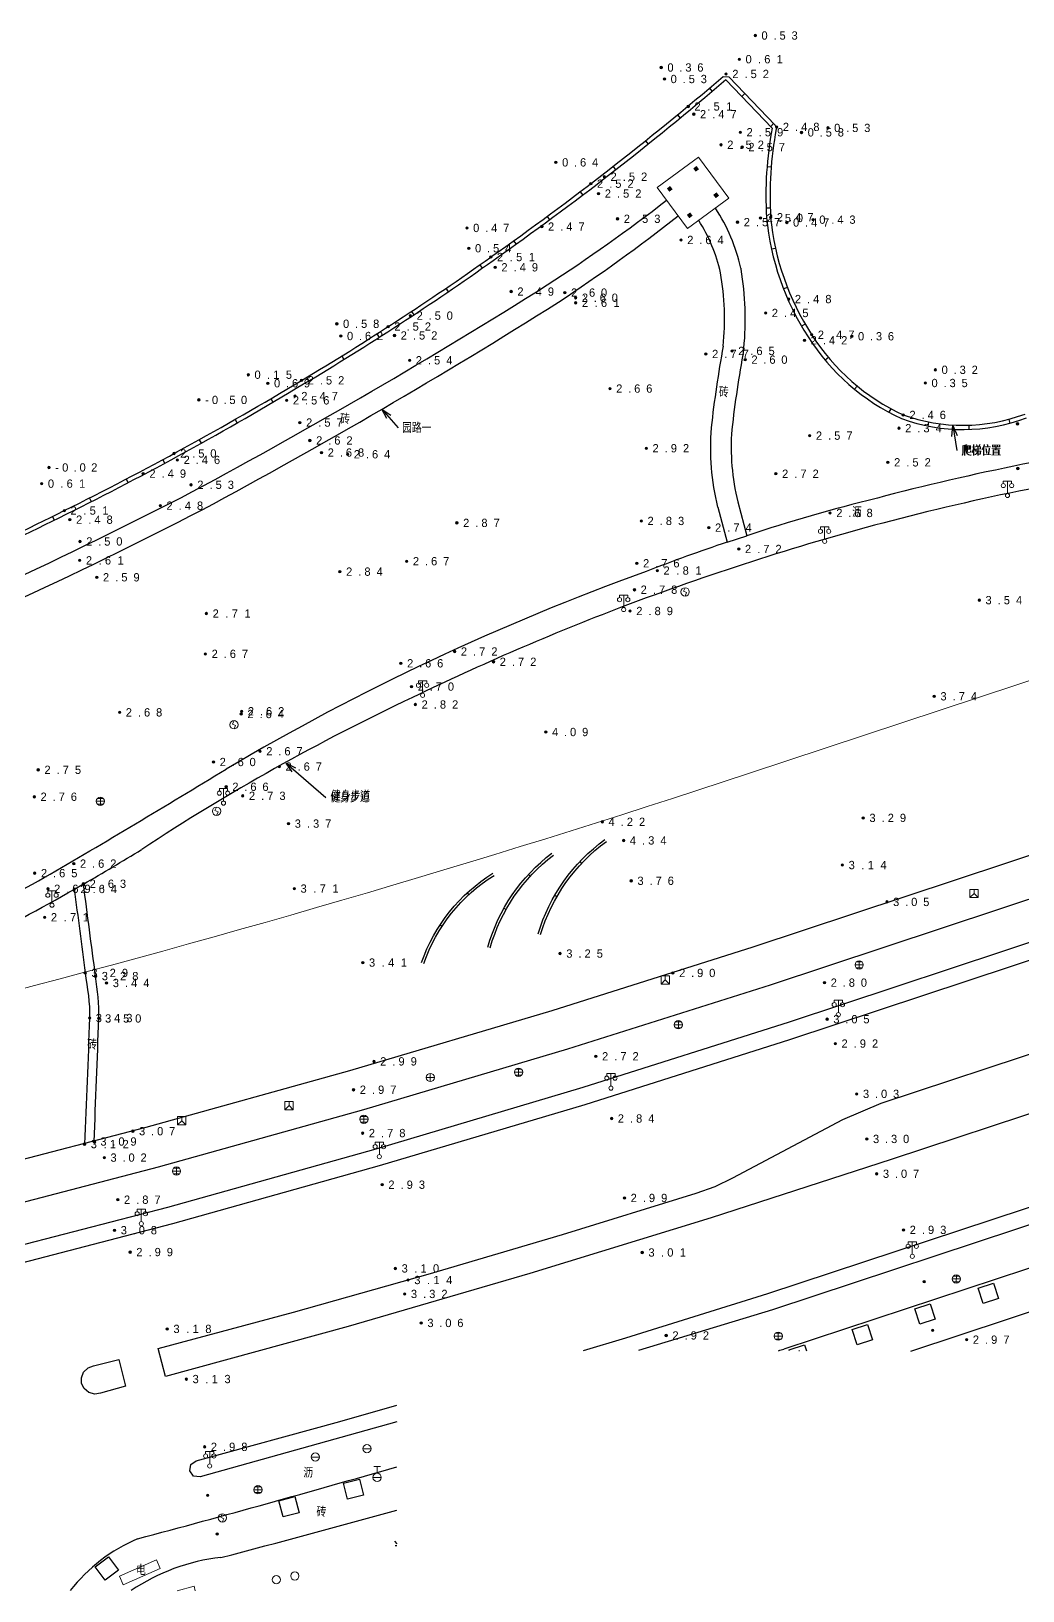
# Model space of a CAD drawing. Header units: metres. Extents: x 342272 to 345188, y 671156 to 672490.
# Drawn here: x 343690.4 to 343810.1, y 671197.2 to 671385.4 of the extents above; entities that cross this region are included whole.
import ezdxf
from ezdxf.enums import TextEntityAlignment as Align

# ---------------------------------------------------------------- set-up
doc = ezdxf.new("R2010")
doc.units = ezdxf.units.M
doc.header["$LTSCALE"] = 0.5
doc.header["$MEASUREMENT"] = 0
doc.layers.add('00-地形', color=251, linetype='Continuous')
doc.layers.add('00-现状标高', color=2, linetype='Continuous', lineweight=0, plot=False)
doc.layers.add('地块线', color=7, linetype='Continuous', lineweight=0, plot=False)
for name, color, linetype, lineweight in [('公共设施纪念物', 8, 'Continuous', 0), ('普通房屋', 8, 'Continuous', 0), ('通讯及其他管线设施', 252, 'Continuous', 0)]:
    doc.layers.add(name, color=color, linetype=linetype, lineweight=lineweight)
doc.styles.add('正等线体2.0', font='MCS_Chinese1.shx', dxfattribs={"height": 2, "bigfont": 'MCS_Chinese1big.shx'})
doc.styles.add('细等线体2.5', font='MCS_Chinese1.shx', dxfattribs={"height": 2.5, "bigfont": 'MCS_Chinese1big.shx'})

# ---------------------------------------------------------------- blocks, each defined once
blk = doc.blocks.new('155210_1')
at = {"layer": '公共设施纪念物', "lineweight": 0}
for p, q in [((-1, 2.9), (-1, 3.5)), ((-1, 3.5), (1, 3.5)), ((0, 0.5), (0, 3.5)), ((1, 3.5), (1, 2.9))]:
    blk.add_line(p, q, dxfattribs=at)
for centre in [(-1, 2.4), (0, 0), (1, 2.4)]:
    blk.add_circle(centre, 0.5, dxfattribs=at)
blk = doc.blocks.new('174201')
at = {"layer": '通讯及其他管线设施', "linetype": 'Continuous', "lineweight": 0}
for p, q in [((-1, 0), (1, 0)), ((-0.7, 0.7), (0.7, 0.7)), ((0, -1), (0, 1)), ((-0.7, -0.7), (0.7, -0.7))]:
    blk.add_line(p, q, dxfattribs=at)
blk.add_circle((0, 0), 1, dxfattribs=at)
blk = doc.blocks.new('174700')
at = {"layer": '通讯及其他管线设施', "linetype": 'Continuous', "lineweight": 0}
for p, q in [((0, 1), (-0.38, 0.18)), ((-0.38, 0.18), (0.38, -0.18)), ((0, -1), (0.38, -0.18))]:
    blk.add_line(p, q, dxfattribs=at)
blk.add_circle((0, 0), 1, dxfattribs=at)
blk = doc.blocks.new('175200')
at = {"layer": '通讯及其他管线设施', "lineweight": 0}
for p, q in [((-1, 0), (1, 0)), ((-0.8, 2.6), (0.8, 2.6)), ((0, 1), (0, 2.6))]:
    blk.add_line(p, q, dxfattribs=at)
blk.add_circle((0, 0), 1, dxfattribs=at)
blk = doc.blocks.new('174100')
at = {"layer": '通讯及其他管线设施', "lineweight": 0}
blk.add_line((-1, 0), (1, 0), dxfattribs=at)
blk.add_circle((0, 0), 1, dxfattribs=at)
blk = doc.blocks.new('174200')
at = {"layer": '通讯及其他管线设施', "lineweight": 0}
for p, q in [((-1, 0), (1, 0)), ((0, 1), (0, -1))]:
    blk.add_line(p, q, dxfattribs=at)
blk.add_circle((0, 0), 1, dxfattribs=at)
blk = doc.blocks.new('174900')
at = {"layer": '通讯及其他管线设施', "lineweight": 0}
blk.add_circle((0, 0), 1, dxfattribs=at)
blk = doc.blocks.new('174602')
at = {"layer": '通讯及其他管线设施', "lineweight": 0}
for p, q in [((-1, 1), (-1, -1)), ((1, 1), (-1, 1)), ((-1, -1), (0, 0)), ((0, 0), (0, 1)), ((0, 0), (1, -1)), ((1, -1), (1, 1)), ((-1, -1), (1, -1))]:
    blk.add_line(p, q, dxfattribs=at)
blk = doc.blocks.new('213400_1')
at = {"layer": '00-现状标高', "linetype": 'Continuous', "lineweight": 0}
h = blk.add_hatch(color=256, dxfattribs=at)
edge = h.paths.add_edge_path()
edge.add_arc((0, 0), 0.3, 0, 360)
blk.add_circle((0, 0), 0.3, dxfattribs=at)

msp = doc.modelspace()

# ---------------------------------------------------------------- hatches: boundary and pattern name
at = {"layer": '00-现状标高', "lineweight": 0}
h = msp.add_hatch(color=256, dxfattribs=at)
edge = h.paths.add_edge_path()
edge.add_arc((343798.14, 671234.51), 0.15, 0, 360)
h = msp.add_hatch(color=256, dxfattribs=at)
edge = h.paths.add_edge_path()
edge.add_arc((343799.17, 671228.64), 0.15, 0, 360)
h = msp.add_hatch(color=256, dxfattribs=at)
edge = h.paths.add_edge_path()
edge.add_arc((343711.67, 671208.73), 0.15, 0, 360)
h = msp.add_hatch(color=256, dxfattribs=at)
edge = h.paths.add_edge_path()
edge.add_arc((343712.81, 671204.08), 0.15, 0, 360)

# ---------------------------------------------------------------- linework, layer by layer
at = {"layer": '00-地形', "lineweight": -3}
for p, q in [((343773.88, 671379.92), (343774.56, 671379.89)), ((343774.56, 671379.89), (343780.18, 671374.05)), ((343772.22, 671378.51), (343772.54, 671378.13)), ((343774.2, 671379.54), (343779.82, 671373.7)), ((343776.52, 671377.86), (343776.16, 671377.51)), ((343768.39, 671375.31), (343768.71, 671374.92)), ((343779.98, 671374.25), (343779.62, 671373.9)), ((343780.18, 671374.05), (343780.31, 671373.61)), ((343764.51, 671372.16), (343764.83, 671371.77)), ((343760.6, 671369.06), (343760.9, 671368.67)), ((343779.69, 671368.99), (343779.19, 671369.03)), ((343756.64, 671366.02), (343756.94, 671365.62)), ((343752.64, 671363.03), (343752.93, 671362.63)), ((343779.57, 671364.05), (343779.07, 671364.03)), ((343779.62, 671362.95), (343779.62, 671362.97)), ((343748.6, 671360.1), (343748.89, 671359.69)), ((343780.21, 671359.19), (343779.73, 671359.08)), ((343744.52, 671357.21), (343744.81, 671356.8)), ((343745.84, 671358.14), (343745.84, 671358.14)), ((343776.02, 671356.79), (343776.03, 671356.73)), ((343776.03, 671356.73), (343776.04, 671356.67)), ((343740.41, 671354.37), (343740.7, 671353.96)), ((343781.64, 671354.48), (343781.17, 671354.3)), ((343736.27, 671351.59), (343736.54, 671351.17)), ((343783.77, 671350.05), (343783.34, 671349.8)), ((343732.08, 671348.87), (343732.35, 671348.45)), ((343784.56, 671348.78), (343784.56, 671348.77)), ((343727.85, 671346.22), (343728.12, 671345.79)), ((343776.38, 671347.05), (343776.36, 671346.94)), ((343776.39, 671347.15), (343776.38, 671347.05)), ((343786.58, 671346.03), (343786.19, 671345.7)), ((343722.99, 671343.26), (343722.99, 671343.27)), ((343723.59, 671343.62), (343723.84, 671343.19)), ((343790.06, 671342.58), (343789.75, 671342.2)), ((343719.3, 671341.06), (343719.55, 671340.63)), ((343714.98, 671338.56), (343715.23, 671338.12)), ((343732.71, 671339.81), (343734.66, 671337.54)), ((343733.29, 671338.65), (343732.71, 671339.81)), ((343732.71, 671339.81), (343733.76, 671339.06)), ((343794.13, 671339.85), (343793.89, 671339.41)), ((343795.62, 671339.09), (343795.58, 671339.11)), ((343808.36, 671338.56), (343808.49, 671338.08)), ((343798.68, 671338.24), (343798.58, 671337.75)), ((343801.5, 671336.51), (343801.6, 671337.8)), ((343801.6, 671337.8), (343802.09, 671334.8)), ((343801.6, 671337.8), (343802.11, 671336.61)), ((343803.54, 671337.84), (343803.55, 671337.34)), ((343710.63, 671336.1), (343710.87, 671335.67)), ((343706.25, 671333.7), (343706.48, 671333.26)), ((343701.84, 671331.36), (343702.07, 671330.92)), ((343697.4, 671329.07), (343697.62, 671328.63)), ((343942.43, 671329.45), (343777.48, 671274.89)), ((343792.37, 671329.03), (343792.37, 671329.03)), ((343792.37, 671329.03), (343792.37, 671329.03)), ((343694.37, 671327.55), (343694.37, 671327.55)), ((343773.23, 671327.97), (343774.37, 671323.74)), ((343775.66, 671328.6), (343776.75, 671324.52)), ((343692.93, 671326.84), (343693.15, 671326.39)), ((343774.37, 671323.74), (343776.75, 671324.52)), ((343943.95, 671324.73), (343779.55, 671270.3)), ((343761.71, 671315.92), (343761.72, 671315.92)), ((343792.96, 671256.06), (343951.26, 671308.44)), ((343736.39, 671305), (343736.4, 671305)), ((343736.4, 671305), (343736.4, 671305)), ((343721.14, 671297.09), (343725.92, 671292.94)), ((343721.88, 671296.04), (343721.14, 671297.09)), ((343721.14, 671297.09), (343722.29, 671296.51)), ((343850.04, 671288.4), (343781.84, 671265.81)), ((343703.71, 671286.67), (343703.72, 671286.68)), ((343703.71, 671286.67), (343703.71, 671286.67)), ((343781.93, 671263.74), (343850.97, 671286.6)), ((343756.58, 671285.2), (343756.79, 671284.99)), ((343695.58, 671281.86), (343696.68, 671282.52)), ((343750.39, 671283.66), (343750.61, 671283.46)), ((343743, 671281.42), (343743.2, 671281.2)), ((343753.56, 671281.14), (343753.82, 671280.99)), ((343747.42, 671279.57), (343747.68, 671279.42)), ((343739.73, 671277.56), (343739.98, 671277.4)), ((343876.22, 671276.4), (343794.17, 671249.24)), ((343777.48, 671274.89), (343753.19, 671267.21)), ((343779.55, 671270.3), (343755.08, 671262.56)), ((343753.19, 671267.21), (343728.77, 671259.94)), ((343781.84, 671265.81), (343756.97, 671257.94)), ((343779.29, 671233.09), (343876.2, 671265.08)), ((343757.24, 671255.91), (343781.93, 671263.74)), ((343755.08, 671262.56), (343730.46, 671255.23)), ((343876.2, 671262.94), (343779.85, 671231.13)), ((343728.77, 671259.94), (343704.21, 671253.1)), ((343756.97, 671257.94), (343731.96, 671250.49)), ((343876.19, 671257.71), (343781.2, 671226.39)), ((343732.41, 671248.52), (343757.24, 671255.91)), ((343788.32, 671254.08), (343792.96, 671256.06)), ((343730.46, 671255.23), (343705.71, 671248.33)), ((343775.06, 671247.05), (343788.32, 671254.08)), ((343704.21, 671253.1), (343679.54, 671246.68)), ((343796.52, 671226.15), (343876.18, 671252.38)), ((343731.96, 671250.49), (343706.81, 671243.48)), ((343705.71, 671248.33), (343680.84, 671241.85)), ((343707.45, 671241.55), (343732.41, 671248.52)), ((343794.17, 671249.24), (343772.43, 671242.2)), ((343772.91, 671245.99), (343775.06, 671247.05)), ((343754.5, 671240.21), (343770.64, 671245.21)), ((343770.64, 671245.21), (343772.91, 671245.99)), ((343706.81, 671243.48), (343681.55, 671236.91)), ((343682.36, 671235.02), (343707.45, 671241.55)), ((343772.43, 671242.2), (343750.57, 671235.49)), ((343738.3, 671235.41), (343754.5, 671240.21)), ((343722.03, 671230.83), (343738.3, 671235.41)), ((343750.57, 671235.49), (343728.62, 671229.12)), ((343762.13, 671227.75), (343779.29, 671233.09)), ((343804.68, 671233.74), (343806.52, 671234.33)), ((343805.27, 671231.89), (343804.68, 671233.74)), ((343806.52, 671234.33), (343807.12, 671232.48)), ((343779.85, 671231.13), (343763.67, 671226.21)), ((343797.02, 671231.25), (343798.86, 671231.84)), ((343797.61, 671229.4), (343797.02, 671231.25)), ((343798.86, 671231.84), (343799.46, 671230)), ((343807.12, 671232.48), (343805.27, 671231.89)), ((343705.71, 671226.46), (343722.03, 671230.83)), ((343789.47, 671228.74), (343791.31, 671229.34)), ((343791.31, 671229.34), (343791.91, 671227.49)), ((343799.46, 671230), (343797.61, 671229.4)), ((343728.62, 671229.12), (343706.57, 671223.09)), ((343757.03, 671226.22), (343762.13, 671227.75)), ((343790.06, 671226.89), (343789.47, 671228.74)), ((343791.91, 671227.49), (343790.06, 671226.89)), ((343706.57, 671223.09), (343705.71, 671226.46)), ((343781.86, 671226.29), (343783.7, 671226.89)), ((343781.89, 671226.18), (343781.86, 671226.29)), ((343783.7, 671226.89), (343783.93, 671226.18)), ((343696.43, 671222.91), (343696.69, 671223.6)), ((343696.69, 671223.6), (343697.23, 671224.12)), ((343697.23, 671224.12), (343697.88, 671224.35)), ((343697.88, 671224.35), (343700.95, 671225.13)), ((343700.95, 671225.13), (343701.75, 671221.89)), ((343696.46, 671222.22), (343696.43, 671222.91)), ((343696.76, 671221.61), (343696.46, 671222.22)), ((343701.75, 671221.89), (343698.73, 671221.05)), ((343697.34, 671221.13), (343696.76, 671221.61)), ((343698.06, 671220.94), (343697.34, 671221.13)), ((343698.73, 671221.05), (343698.06, 671220.94)), ((343727.63, 671217.66), (343734.52, 671219.63)), ((343710.29, 671212.91), (343727.63, 671217.66)), ((343734.51, 671217.61), (343710.75, 671210.95)), ((343709.51, 671211.69), (343709.64, 671212.47)), ((343709.64, 671212.47), (343710.29, 671212.91)), ((343709.97, 671211.05), (343709.51, 671211.69)), ((343710.75, 671210.95), (343709.97, 671211.05)), ((343728.05, 671210.19), (343729.98, 671210.7)), ((343729.98, 671210.7), (343730.49, 671208.77)), ((343720.28, 671208.06), (343722.21, 671208.58)), ((343722.21, 671208.58), (343722.72, 671206.64)), ((343728.56, 671208.26), (343728.05, 671210.19)), ((343730.49, 671208.77), (343728.56, 671208.26)), ((343720.79, 671206.13), (343720.28, 671208.06)), ((343722.72, 671206.64), (343720.79, 671206.13)), ((343734.2, 671203.19), (343734.49, 671202.9)), ((343698.09, 671200.11), (343699.69, 671201.3)), ((343699.69, 671201.3), (343700.89, 671199.7)), ((343734.29, 671202.69), (343734.49, 671202.69)), ((343699.29, 671198.5), (343698.09, 671200.11)), ((343700.89, 671199.7), (343699.29, 671198.5))]:
    msp.add_line(p, q, dxfattribs=at)
for centre, radius, start, end in [((343535.08, 671658.37), 366.81, 305.0691, 310.6164), ((343535.08, 671658.37), 367.31, 305.0691, 310.6164), ((343823.02, 671365.5), 43.98, 169.2543, 183.3601), ((343823.02, 671365.5), 43.48, 169.2543, 183.3601), ((343632.9, 671538.68), 219.46, 303.0729, 307.6837), ((343632.23, 671536.98), 220.88, 303.4538, 308.0761), ((343754.46, 671351.97), 22.09, 12.5906, 33.144), ((343811.2, 671366.01), 32.23, 185.4902, 212.8901), ((343811.2, 671366.01), 31.73, 185.4902, 212.8901), ((343754.46, 671351.97), 19.58, 12.5907, 32.735), ((343548.63, 671636.02), 340.75, 300.7773, 305.363), ((343548.63, 671636.02), 341.25, 300.7773, 305.363), ((343741.16, 671350.64), 32.89, 354.3458, 9.8114), ((343741.16, 671350.64), 35.4, 354.3458, 9.8114), ((343366.38, 671968.8), 725.42, 298.26, 302.17365), ((343366.39, 671968.79), 727.89, 298.25844, 302.17522), ((343806.69, 671362.9), 26.75, 212.5483, 245.0556), ((343806.69, 671362.9), 26.25, 212.5483, 245.0556), ((343916.8, 671321.27), 145.28, 169.6392, 173.5626), ((343916.8, 671321.27), 142.77, 169.6392, 173.5451), ((343516.67, 671685.12), 399.29, 296.4252, 301.1115), ((343516.67, 671685.12), 399.79, 296.4252, 301.1115), ((343802.84, 671359.1), 21.76, 250.0284, 290.5998), ((343802.84, 671359.1), 21.26, 250.0284, 290.5998), ((343802.48, 671335.2), 30.14, 175.5215, 193.8778), ((343802.48, 671335.2), 27.63, 175.6089, 193.8255), ((343868.72, 671040.2), 298.75, 97.8362, 104.8063), ((343868.72, 671040.2), 295.67, 97.8349, 104.8101), ((343450.26, 671831.46), 564.81, 292.1179, 297.3617), ((343843.9, 671121.36), 213.97, 103.9363, 108.2898), ((343450.25, 671831.47), 567.29, 292.1162, 297.3636), ((343534.57, 671647.72), 357.83, 291.7191, 296.5239), ((343534.57, 671647.72), 358.33, 291.7191, 296.5239), ((343877.49, 671010.47), 326.66, 104.9638, 110.7593), ((343840.74, 671124.82), 209.7, 108.4525, 111.2876), ((343866.69, 671037.25), 300.81, 109.838, 120.5255), ((343875.15, 671018.18), 318.62, 110.8571, 115.8157), ((343850.1, 671063.91), 266.56, 115.25, 123.309), ((343067.28, 672355.09), 1240.57, 300.23431, 301.4149), ((343549.62, 671538.06), 294.86, 299.9186, 301.5047), ((343549.62, 671538.06), 291.85, 294.1343, 299.1882), ((343549.63, 671538.06), 294.85, 294.1344, 299.6702), ((343268.73, 672827.41), 1681.04, 287.72631, 287.74911), ((343783.06, 671225.78), 0.4, 84.8414, 94.9514), ((343268.75, 672827.37), 1681, 284.97857, 286.08555), ((343419.97, 672329.38), 1165.65, 284.57251, 285.65389), ((343711.46, 671184.33), 20.86, 113.2971, 141.751), ((343715.88, 671177.55), 23.83, 96.3263, 124.2992)]:
    msp.add_arc(centre, radius, start, end, dxfattribs=at)
at = {"layer": '00-地形', "lineweight": -3, "extrusion": (0, 0, -1)}
for centre, radius, start, end in [((-343772.57, 671270.15), 21.95, 16.7971, 53.8229), ((-343772.57, 671270.15), 21.65, 16.7971, 53.8229), ((-343766.35, 671268.95), 21.7, 15.9004, 52.7741), ((-343766.35, 671268.95), 21.4, 15.9004, 52.7741), ((-343756.92, 671266.32), 20.55, 19.0254, 58.238), ((-343756.92, 671266.32), 20.25, 19.0254, 58.238)]:
    msp.add_arc(centre, radius, start, end, dxfattribs=at)
at = {"layer": '00-地形', "lineweight": -3}
for points, knots in [([(343697.97, 671251.42), (343698.16, 671256.38), (343698.35, 671261.33), (343698.54, 671266.28), (343698.61, 671267.98), (343698.36, 671269.69), (343698.14, 671271.38), (343697.65, 671275.09), (343697.16, 671278.81), (343696.68, 671282.52)], [0, 0, 0, 0, 0.476046, 0.476046, 0.476046, 0.639991, 0.639991, 0.639991, 1, 1, 1, 1]), ([(343695.57, 671281.89), (343696.01, 671278.51), (343696.45, 671275.14), (343696.89, 671271.76), (343697.13, 671269.96), (343697.49, 671268.14), (343697.42, 671266.32), (343697.22, 671261.25), (343697.01, 671256.18), (343696.81, 671251.11)], [0, 0, 0, 0, 0.330466, 0.330466, 0.330466, 0.507233, 0.507233, 0.507233, 1, 1, 1, 1])]:
    msp.add_open_spline(points, degree=3, knots=knots, dxfattribs=at)
at = {"layer": '00-现状标高', "lineweight": 0}
for centre in [(343798.14, 671234.51), (343799.17, 671228.64), (343711.67, 671208.73), (343712.81, 671204.08)]:
    msp.add_circle(centre, 0.15, dxfattribs=at)
at = {"layer": '地块线', "lineweight": 0}
msp.add_line((343776.94, 671295.82), (343966.51, 671358.56), dxfattribs=at)
msp.add_arc((343320.23, 672676.03), 1453.81, 272.12325, 288.30935, dxfattribs=at)
at = {"layer": '普通房屋', "lineweight": 0, "flags": 128}
msp.add_lwpolyline([(343765.92, 671366.54), (343770.91, 671370.21), (343774.56, 671365.23), (343769.58, 671361.57), (343765.92, 671366.54)], dxfattribs=at)
at = {"layer": '普通房屋', "lineweight": 0, "extrusion": (0, 0, -1)}
for points in [[(-343770.27, 671368.84), (-343770.67, 671369.14), (-343770.58, 671368.44), (-343770.97, 671368.74)], [(-343767.09, 671366.42), (-343767.48, 671366.72), (-343767.39, 671366.02), (-343767.79, 671366.32)], [(-343772.69, 671365.65), (-343773.09, 671365.95), (-343772.99, 671365.25), (-343773.39, 671365.55)], [(-343769.5, 671363.23), (-343769.9, 671363.53), (-343769.81, 671362.83), (-343770.2, 671363.14)]]:
    msp.add_solid(points, dxfattribs=at)
at = {"layer": '通讯及其他管线设施', "lineweight": 0}
for p, q in [((343801.68, 671235.19), (343802.38, 671235.19)), ((343802.02, 671234.34), (343802.03, 671235.34)), ((343801.52, 671234.84), (343802.52, 671234.84)), ((343801.67, 671234.49), (343802.37, 671234.49)), ((343780.03, 671227.94), (343781.03, 671227.94)), ((343780.18, 671228.29), (343780.88, 671228.29)), ((343780.18, 671227.59), (343780.88, 671227.59)), ((343780.53, 671227.44), (343780.53, 671228.44)), ((343730.4, 671214.36), (343731.4, 671214.36)), ((343717.24, 671209.41), (343718.24, 671209.41)), ((343717.39, 671209.76), (343718.09, 671209.76)), ((343717.39, 671209.06), (343718.09, 671209.06)), ((343717.74, 671208.91), (343717.74, 671209.91))]:
    msp.add_line(p, q, dxfattribs=at)
at = {"layer": '通讯及其他管线设施', "lineweight": 0, "flags": 128}
for points in [[(343701.01, 671199), (343705.48, 671200.95), (343705.94, 671199.89), (343701.47, 671197.94), (343701.01, 671199)], [(343708, 671197.22), (343710.03, 671197.78), (343710.18, 671197.22)]]:
    msp.add_lwpolyline(points, dxfattribs=at)
at = {"layer": '通讯及其他管线设施', "lineweight": 0}
for centre in [(343802.02, 671234.84), (343780.53, 671227.94), (343730.9, 671214.36), (343717.74, 671209.41)]:
    msp.add_circle(centre, 0.5, dxfattribs=at)

# ---------------------------------------------------------------- block references
at = {"layer": '00-现状标高', "lineweight": 0, "xscale": 0.5, "yscale": 0.5, "zscale": 0.5}
for p in [(343777.76, 671384.88), (343775.84, 671382.01), (343766.41, 671381.01), (343766.8, 671379.62), (343774.24, 671380.23), (343769.67, 671376.31), (343770.34, 671375.38), (343775.96, 671373.2), (343780.34, 671373.84), (343783.34, 671373.18), (343786.53, 671373.73), (343773.63, 671371.69), (343776.18, 671371.41), (343753.7, 671369.57), (343757.91, 671366.99), (343759.55, 671367.83), (343758.85, 671365.8), (343761.14, 671362.76), (343778.4, 671362.85), (343779.62, 671362.95), (343742.96, 671361.66), (343752, 671361.83), (343775.62, 671362.35), (343781.57, 671362.32), (343784.74, 671362.65), (343743.19, 671359.2), (343768.8, 671360.2), (343745.84, 671358.14), (343746.37, 671356.9), (343748.3, 671353.98), (343754.78, 671353.85), (343756.08, 671353.23), (343756.09, 671352.62), (343779.01, 671351.39), (343781.79, 671353.07), (343727.26, 671350.09), (343733.45, 671349.75), (343736.14, 671351.07), (343727.74, 671348.61), (343734.22, 671348.68), (343783.7, 671348.1), (343784.56, 671348.77), (343789.41, 671348.58), (343771.8, 671346.45), (343774.96, 671346.81), (343776.55, 671345.76), (343716.57, 671343.94), (343736.04, 671345.68), (343799.5, 671344.53), (343718.93, 671342.91), (343722.99, 671343.27), (343760.22, 671342.27), (343798.28, 671342.94), (343710.6, 671340.91), (343721.21, 671340.86), (343722.22, 671341.37), (343795.62, 671339.09), (343722.8, 671338.17), (343784.33, 671336.59), (343795.1, 671337.49), (343809.41, 671338.02), (343707.61, 671334.44), (343724.01, 671336.01), (343725.41, 671334.55), (343764.61, 671335.07), (343692.52, 671332.75), (343708.02, 671333.66), (343728.56, 671334.34), (343793.77, 671333.37), (343809.45, 671332.63), (343691.64, 671330.8), (343703.89, 671332.01), (343780.25, 671332), (343709.67, 671330.66), (343694.37, 671327.55), (343705.95, 671328.14), (343786.79, 671327.26), (343695.04, 671326.46), (343741.75, 671326.07), (343764.01, 671326.3), (343772.16, 671325.5), (343696.26, 671323.82), (343696.23, 671321.54), (343735.69, 671321.44), (343775.77, 671322.92), (343698.29, 671319.5), (343727.63, 671320.18), (343763.47, 671321.19), (343765.94, 671320.31), (343763.18, 671318), (343804.8, 671316.74), (343711.52, 671315.13), (343762.65, 671315.44), (343711.4, 671310.26), (343741.48, 671310.55), (343734.99, 671309.12), (343746.17, 671309.31), (343736.28, 671306.31), (343799.36, 671305.14), (343701.04, 671303.2), (343715.72, 671303.01), (343715.77, 671303.34), (343736.74, 671304.15), (343752.48, 671300.83), (343712.37, 671297.21), (343717.99, 671298.51), (343691.22, 671296.27), (343720.31, 671296.66), (343713.9, 671294.23), (343715.9, 671293.13), (343690.75, 671293.02), (343721.43, 671289.78), (343759.3, 671290), (343790.79, 671290.47), (343761.88, 671287.75), (343690.8, 671283.8), (343695.51, 671284.95), (343788.28, 671284.78), (343692.39, 671281.91), (343695.57, 671281.89), (343696.68, 671282.52), (343722.13, 671281.94), (343762.79, 671282.88), (343793.65, 671280.34), (343692, 671278.48), (343730.39, 671273.01), (343754.2, 671274.11), (343696.89, 671271.76), (343698.14, 671271.38), (343699.47, 671270.56), (343767.82, 671271.76), (343786.12, 671270.59), (343697.42, 671266.32), (343698.54, 671266.28), (343786.43, 671266.18), (343787.42, 671263.24), (343731.74, 671261.09), (343758.52, 671261.71), (343729.28, 671257.67), (343790.01, 671257.17), (343760.42, 671254.2), (343702.64, 671252.68), (343730.37, 671252.44), (343791.22, 671251.73), (343696.81, 671251.11), (343697.97, 671251.42), (343699.19, 671249.48), (343732.73, 671246.21), (343792.42, 671247.53), (343700.82, 671244.4), (343761.97, 671244.61), (343700.43, 671240.72), (343795.65, 671240.76), (343702.31, 671238.08), (343764.12, 671238.03), (343734.33, 671236.11), (343735.86, 671234.71), (343735.45, 671233.03), (343737.44, 671229.53), (343706.79, 671228.81), (343767.01, 671228.02), (343803.27, 671227.51), (343709.1, 671222.76), (343711.3, 671214.58)]:
    msp.add_blockref('213400_1', p, dxfattribs=at)
at = {"layer": '公共设施纪念物', "lineweight": 0, "xscale": 0.5, "yscale": 0.5, "zscale": 0.5}
for p in [(343808.2, 671329.37), (343786.13, 671323.85), (343761.88, 671315.61), (343737.61, 671305.26), (343713.58, 671292.26), (343692.88, 671279.94), (343787.79, 671266.74), (343760.34, 671257.87), (343732.39, 671249.6), (343703.66, 671241.51), (343796.71, 671237.58), (343711.92, 671212.28)]:
    msp.add_blockref('155210_1', p, dxfattribs=at)
at = {"layer": '通讯及其他管线设施', "lineweight": 0, "xscale": 0.5, "yscale": 0.5, "zscale": 0.5}
for name, p in [('174700', (343769.29, 671317.74)), ('174700', (343714.85, 671301.71)), ('174201', (343698.72, 671292.48)), ('174700', (343712.74, 671291.28)), ('174602', (343804.17, 671281.35)), ('174201', (343790.3, 671272.74)), ('174602', (343766.89, 671270.93)), ('174201', (343768.48, 671265.51)), ('174200', (343738.54, 671259.15)), ('174201', (343749.19, 671259.79)), ('174602', (343721.49, 671255.76)), ('174602', (343708.55, 671253.93)), ('174201', (343730.53, 671254.11)), ('174201', (343707.91, 671247.86)), ('174100', (343724.67, 671213.36)), ('175200', (343732.12, 671210.9)), ('174700', (343713.44, 671206.01)), ('174900', (343722.19, 671199.01)), ('174900', (343719.96, 671198.56))]:
    msp.add_blockref(name, p, dxfattribs=at)

# ---------------------------------------------------------------- texts
at = {"layer": '00-地形', "lineweight": -3, "style": '细等线体2.5'}
for s, p in [('砖', (343773.38, 671341.23)), ('砖', (343727.68, 671337.98)), ('园路一', (343735.13, 671336.93)), ('爬梯位置', (343802.64, 671334.18)), ('沥', (343789.45, 671326.75)), ('健身步道', (343726.47, 671292.33)), ('健身步道', (343726.55, 671292.53)), ('砖', (343697.14, 671262.5)), ('沥', (343723.22, 671210.86)), ('砖', (343724.8, 671206.12)), ('电', (343703.02, 671199.1))]:
    msp.add_text(s, height=1.25, dxfattribs=at).set_placement(p)
msp.add_text('爬梯位置', height=1.25, dxfattribs=at).set_placement((343802.72, 671335.43), align=Align.TOP_LEFT)
at = {"layer": '00-现状标高', "lineweight": 0, "char_height": 1, "attachment_point": 4, "line_spacing_factor": 0.722892, "style": '正等线体2.0'}
for s, insert in [('\\T1.952;0.53', (343778.51, 671384.87)), ('\\T2.022;0.61', (343776.59, 671382.01)), ('\\T1.940;0.36', (343767.16, 671381.01)), ('\\T1.952;0.53', (343767.55, 671379.62)), ('\\T1.979;2.52', (343774.99, 671380.23)), ('\\T2.069;2.51', (343770.42, 671376.31)), ('\\T1.979;2.47', (343771.09, 671375.38)), ('\\T1.979;2.48', (343781.09, 671373.84)), ('\\T1.952;0.53', (343787.28, 671373.72)), ('\\T1.979;2.59', (343776.71, 671373.2)), ('\\T1.952;0.58', (343784.09, 671373.18)), ('\\T1.979;2.52', (343774.38, 671371.69)), ('\\T1.979;2.57', (343776.93, 671371.41)), ('\\T1.940;0.64', (343754.45, 671369.56)), ('\\T1.979;2.52', (343758.66, 671366.99)), ('\\T1.979;2.52', (343760.3, 671367.83)), ('\\T1.979;2.52', (343759.6, 671365.8)), ('\\T1.979;2.53', (343761.89, 671362.75)), ('\\T1.979;2.57', (343776.37, 671362.35)), ('\\T1.952;2.50', (343779.15, 671362.85)), ('\\T1.979;2.47', (343780.37, 671362.95)), ('\\T1.952;0.47', (343782.32, 671362.31)), ('\\T1.952;0.43', (343785.49, 671362.65)), ('\\T1.952;0.47', (343743.71, 671361.65)), ('\\T1.979;2.47', (343752.75, 671361.82)), ('\\T1.952;0.54', (343743.94, 671359.2)), ('\\T1.966;2.64', (343769.55, 671360.2)), ('\\T2.069;2.51', (343746.59, 671358.14)), ('\\T1.979;2.49', (343747.12, 671356.9)), ('\\T1.979;2.49', (343749.05, 671353.97)), ('\\T1.940;2.60', (343755.53, 671353.85)), ('\\T1.940;2.60', (343756.83, 671353.23)), ('\\T1.979;2.48', (343782.54, 671353.07)), ('\\T1.952;2.50', (343736.89, 671351.07)), ('\\T2.053;2.61', (343756.84, 671352.61)), ('\\T1.979;2.45', (343779.76, 671351.39)), ('\\T1.952;0.58', (343728.01, 671350.09)), ('\\T1.979;2.52', (343734.2, 671349.75)), ('\\T1.940;0.62', (343728.49, 671348.61)), ('\\T1.979;2.52', (343734.97, 671348.68)), ('\\T1.979;2.42', (343784.45, 671348.1)), ('\\T1.979;2.47', (343785.31, 671348.77)), ('\\T1.940;0.36', (343790.16, 671348.58)), ('\\T1.979;2.54', (343736.79, 671345.68)), ('\\T1.979;2.77', (343772.55, 671346.45)), ('\\T1.966;2.65', (343775.71, 671346.81)), ('\\T1.940;2.60', (343777.3, 671345.76)), ('\\T2.037;0.15', (343717.32, 671343.94)), ('\\T1.952;0.32', (343800.25, 671344.53)), ('\\T1.940;0.69', (343719.68, 671342.91)), ('\\T1.979;2.52', (343723.74, 671343.26)), ('\\T1.952;2.66', (343760.97, 671342.27)), ('\\T1.952;0.35', (343799.03, 671342.94)), ('\\T1.884;-0.50', (343711.35, 671340.9)), ('\\T1.966;2.56', (343721.96, 671340.85)), ('\\T1.979;2.47', (343722.97, 671341.37)), ('\\T1.979;2.57', (343723.55, 671338.17)), ('\\T1.966;2.46', (343796.37, 671339.09)), ('\\T1.966;2.62', (343724.76, 671336.01)), ('\\T1.979;2.57', (343785.08, 671336.59)), ('\\T1.979;2.34', (343795.85, 671337.49)), ('\\T1.952;2.50', (343708.36, 671334.44)), ('\\T1.966;2.68', (343726.16, 671334.55)), ('\\T1.966;2.64', (343729.31, 671334.34)), ('\\T1.979;2.92', (343765.36, 671335.07)), ('\\T1.884;-0.02', (343693.27, 671332.75)), ('\\T1.966;2.46', (343708.77, 671333.66)), ('\\T1.979;2.52', (343794.52, 671333.37)), ('\\T2.022;0.61', (343692.39, 671330.8)), ('\\T1.979;2.49', (343704.64, 671332.01)), ('\\T1.979;2.53', (343710.42, 671330.66)), ('\\T1.979;2.72', (343781, 671332)), ('\\T2.069;2.51', (343695.12, 671327.55)), ('\\T1.979;2.48', (343706.7, 671328.14)), ('\\T1.966;2.68', (343787.54, 671327.26)), ('\\T1.979;2.48', (343695.79, 671326.45)), ('\\T1.979;2.87', (343742.5, 671326.06)), ('\\T1.979;2.83', (343764.76, 671326.3)), ('\\T1.979;2.74', (343772.91, 671325.5)), ('\\T1.952;2.50', (343697.01, 671323.82)), ('\\T1.979;2.72', (343776.52, 671322.92)), ('\\T2.053;2.61', (343696.98, 671321.54)), ('\\T1.966;2.67', (343736.44, 671321.44)), ('\\T1.966;2.76', (343764.22, 671321.19)), ('\\T1.979;2.59', (343699.04, 671319.5)), ('\\T1.979;2.84', (343728.38, 671320.18)), ('\\T2.069;2.81', (343766.69, 671320.31)), ('\\T1.979;2.78', (343763.93, 671318)), ('\\T1.979;2.89', (343763.4, 671315.43)), ('\\T1.979;3.54', (343805.55, 671316.74)), ('\\T2.069;2.71', (343712.27, 671315.13)), ('\\T1.966;2.67', (343712.15, 671310.26)), ('\\T1.979;2.72', (343742.23, 671310.55)), ('\\T1.952;2.66', (343735.74, 671309.12)), ('\\T1.979;2.72', (343746.92, 671309.31)), ('\\T1.952;2.70', (343737.03, 671306.31)), ('\\T1.979;2.82', (343737.49, 671304.15)), ('\\T1.979;3.74', (343800.11, 671305.14)), ('\\T1.966;2.68', (343701.79, 671303.2)), ('\\T1.966;2.64', (343716.47, 671303)), ('\\T1.966;2.62', (343716.52, 671303.33)), ('\\T1.952;4.09', (343753.23, 671300.83)), ('\\T1.966;2.67', (343718.74, 671298.51)), ('\\T1.940;2.60', (343713.12, 671297.21)), ('\\T1.966;2.67', (343721.06, 671296.66)), ('\\T1.979;2.75', (343691.97, 671296.27)), ('\\T1.966;2.76', (343691.5, 671293.02)), ('\\T1.952;2.66', (343714.65, 671294.22)), ('\\T1.979;2.73', (343716.65, 671293.13)), ('\\T1.979;3.37', (343722.18, 671289.78)), ('\\T1.979;4.22', (343760.05, 671290)), ('\\T1.979;3.29', (343791.54, 671290.47)), ('\\T1.979;4.34', (343762.63, 671287.75)), ('\\T1.966;2.65', (343691.55, 671283.8)), ('\\T1.966;2.62', (343696.26, 671284.95)), ('\\T2.069;3.14', (343789.03, 671284.78)), ('\\T1.966;2.69', (343693.14, 671281.91)), ('\\T1.966;2.64', (343696.32, 671281.89)), ('\\T1.966;2.63', (343697.43, 671282.52)), ('\\T2.069;3.71', (343722.88, 671281.94)), ('\\T1.966;3.76', (343763.54, 671282.88)), ('\\T1.952;3.05', (343794.4, 671280.33)), ('\\T2.069;2.71', (343692.75, 671278.48)), ('\\T1.979;3.25', (343754.95, 671274.1)), ('\\T2.069;3.41', (343731.14, 671273.01)), ('\\T1.979;3.29', (343697.64, 671271.76)), ('\\T1.979;3.28', (343698.89, 671271.38)), ('\\T1.979;3.44', (343700.22, 671270.55)), ('\\T1.952;2.90', (343768.57, 671271.76)), ('\\T1.952;2.80', (343786.87, 671270.59)), ('\\T1.979;3.43', (343698.17, 671266.32)), ('\\T1.952;3.50', (343699.29, 671266.27)), ('\\T1.952;3.05', (343787.18, 671266.18)), ('\\T1.979;2.92', (343788.17, 671263.24)), ('\\T1.979;2.99', (343732.49, 671261.09)), ('\\T1.979;2.72', (343759.27, 671261.71)), ('\\T1.979;2.97', (343730.03, 671257.67)), ('\\T1.952;3.03', (343790.76, 671257.17)), ('\\T1.979;2.84', (343761.17, 671254.2)), ('\\T1.952;3.09', (343698.72, 671251.42)), ('\\T1.952;3.07', (343703.39, 671252.67)), ('\\T1.979;2.78', (343731.12, 671252.44)), ('\\T1.952;3.30', (343791.97, 671251.73)), ('\\T2.069;3.12', (343697.56, 671251.11)), ('\\T1.952;3.02', (343699.94, 671249.48)), ('\\T1.952;3.07', (343793.17, 671247.53)), ('\\T1.979;2.93', (343733.48, 671246.21)), ('\\T1.979;2.87', (343701.57, 671244.4)), ('\\T1.979;2.99', (343762.72, 671244.61)), ('\\T1.952;3.08', (343701.18, 671240.72)), ('\\T1.979;2.93', (343796.4, 671240.76)), ('\\T1.979;2.99', (343703.06, 671238.08)), ('\\T2.037;3.01', (343764.87, 671238.03)), ('\\T2.037;3.10', (343735.08, 671236.11)), ('\\T2.069;3.14', (343736.61, 671234.71)), ('\\T1.979;3.32', (343736.2, 671233.03)), ('\\T2.069;3.18', (343707.54, 671228.81)), ('\\T1.940;3.06', (343738.19, 671229.53)), ('\\T1.979;2.92', (343767.76, 671228.02)), ('\\T1.979;2.97', (343804.02, 671227.51)), ('\\T2.069;3.13', (343709.85, 671222.76)), ('\\T1.979;2.98', (343712.05, 671214.58))]:
    msp.add_mtext(s, dxfattribs=dict(at, insert=insert))

doc.saveas('drawing.dxf')
